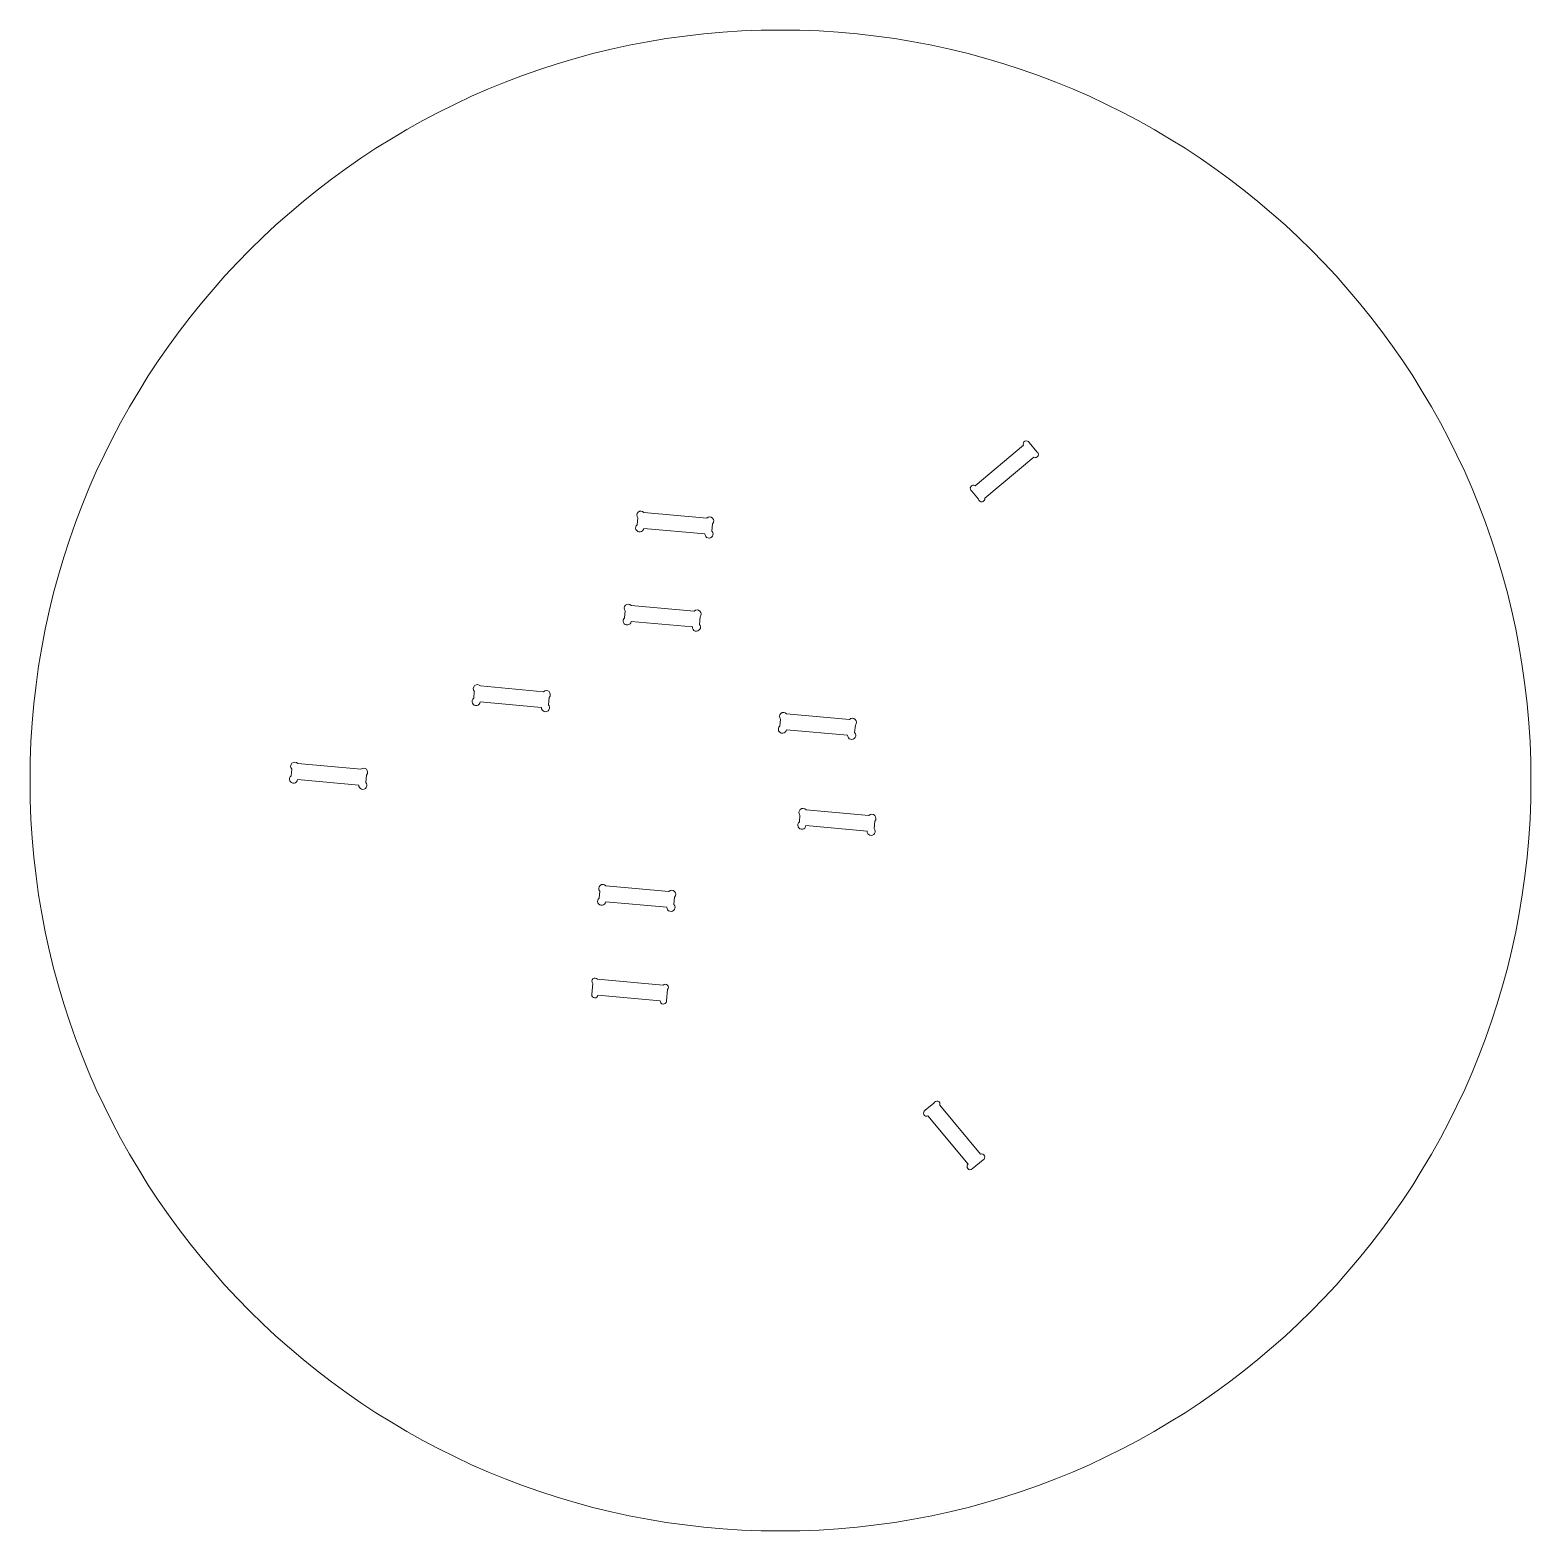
# Model space of a CAD drawing. Header units: millimetres. Extents: x -2409 to 2875, y -3055 to 3327.
# Drawn here: x -2409 to -1209, y 2074 to 3274 of the extents above; entities that cross this region are included whole.
import ezdxf

# ---------------------------------------------------------------- set-up
doc = ezdxf.new("R2010")
doc.units = ezdxf.units.MM

msp = doc.modelspace()

# ---------------------------------------------------------------- linework, layer by layer
at = {"color": 7, "linetype": 'Continuous', "lineweight": 15}
for p, q in [((-1653.584, 2909.276), (-1614.916, 2941.618)), ((-1610.382, 2943.726), (-1604.311, 2936.466)), ((-1606.597, 2932.019), (-1645.845, 2899.193)), ((-1650.8, 2898.529), (-1656.252, 2905.047)), ((-1923.693, 2878.121), (-1923.197, 2883.591)), ((-1918.355, 2887.928), (-1868.031, 2883.364)), ((-1869.528, 2870.748), (-1918.47, 2875.186)), ((-1863.384, 2878.82), (-1863.926, 2872.836)), ((-1933.786, 2803.729), (-1933.29, 2809.199)), ((-1928.448, 2813.535), (-1878.124, 2808.972)), ((-1879.621, 2796.355), (-1928.563, 2800.794)), ((-1873.477, 2804.427), (-1874.019, 2798.444)), ((-2049.075, 2749.166), (-1998.751, 2744.603)), ((-2054.413, 2739.36), (-2053.918, 2744.83)), ((-2000.248, 2731.986), (-2049.19, 2736.425)), ((-1994.104, 2740.058), (-1994.647, 2734.075)), ((-1804.276, 2726.967), (-1753.952, 2722.403)), ((-1809.614, 2717.16), (-1809.118, 2722.631)), ((-1755.449, 2709.787), (-1804.391, 2714.225)), ((-1749.304, 2717.859), (-1749.847, 2711.876)), ((-2200.448, 2677.295), (-2199.952, 2682.765)), ((-2195.109, 2687.102), (-2144.786, 2682.538)), ((-2140.138, 2677.994), (-2140.681, 2672.01)), ((-2146.283, 2669.922), (-2195.224, 2674.36)), ((-1794.052, 2640.441), (-1793.556, 2645.912)), ((-1788.714, 2650.248), (-1738.39, 2645.685)), ((-1733.743, 2641.14), (-1734.285, 2635.157)), ((-1739.887, 2633.068), (-1788.829, 2637.506)), ((-1954.107, 2579.648), (-1953.611, 2585.118)), ((-1948.768, 2589.455), (-1898.445, 2584.891)), ((-1893.797, 2580.347), (-1894.34, 2574.363)), ((-1899.942, 2572.275), (-1948.883, 2576.713)), ((-1960.092, 2502.593), (-1959.291, 2511.428)), ((-1955.566, 2514.764), (-1903.066, 2510.003)), ((-1960.092, 2502.593), (-1960.108, 2502.423)), ((-1905.321, 2497.455), (-1955.131, 2501.972)), ((-1900.353, 2497.004), (-1900.323, 2497.336)), ((-1899.491, 2506.507), (-1900.323, 2497.336)), ((-1693.404, 2409.907), (-1686.463, 2415.681)), ((-1681.785, 2413.914), (-1649.277, 2374.834)), ((-1659.157, 2366.853), (-1691.227, 2405.405)), ((-1647.226, 2370.274), (-1655.917, 2363.045))]:
    msp.add_line(p, q, dxfattribs=at)
msp.add_circle((-1809.142, 2673.599), 600, dxfattribs=at)
for centre, radius, start, end in [((-1612.649, 2942.672), 2.5, 24.935453, 204.935453), ((-1605.454, 2934.243), 2.5, 242.795655, 62.795655), ((-1654.918, 2907.162), 2.5, 57.751964, 237.751964), ((-1648.322, 2898.861), 2.5, 187.633819, 7.633819), ((-1920.776, 2885.76), 3.25, 41.845596, 221.845596), ((-1865.707, 2881.092), 3.25, 315.641321, 135.641321), ((-1921.699, 2875.555), 3.25, 127.852247, 353.485662), ((-1866.282, 2870.597), 3.25, 177.339627, 43.554691), ((-1930.869, 2811.367), 3.25, 41.845596, 221.845596), ((-1875.8, 2806.699), 3.25, 315.641321, 135.641321), ((-1931.792, 2801.162), 3.25, 127.852247, 353.485662), ((-1876.375, 2796.204), 3.25, 177.339627, 43.554691), ((-2051.496, 2746.998), 3.25, 41.845596, 221.845596), ((-2052.419, 2736.793), 3.25, 127.852247, 353.485662), ((-1996.428, 2742.331), 3.25, 315.641321, 135.641321), ((-1997.002, 2731.836), 3.25, 177.339627, 43.554691), ((-1806.697, 2724.799), 3.25, 41.845596, 221.845596), ((-1807.62, 2714.594), 3.25, 127.852247, 353.485662), ((-1751.628, 2720.131), 3.25, 315.641321, 135.641321), ((-1752.202, 2709.636), 3.25, 177.339627, 43.554691), ((-2197.531, 2684.933), 3.25, 41.845596, 221.845596), ((-2198.454, 2674.729), 3.25, 127.852247, 353.485662), ((-2142.462, 2680.266), 3.25, 315.641321, 135.641321), ((-2143.036, 2669.771), 3.25, 177.339627, 43.554691), ((-1792.058, 2637.875), 3.25, 127.852247, 353.485662), ((-1791.135, 2648.08), 3.25, 41.845596, 221.845596), ((-1736.067, 2643.412), 3.25, 315.641321, 135.641321), ((-1736.641, 2632.917), 3.25, 177.339627, 43.554691), ((-1951.19, 2587.287), 3.25, 41.845596, 221.845596), ((-1896.121, 2582.619), 3.25, 315.641321, 135.641321), ((-1952.113, 2577.082), 3.25, 127.852247, 353.485662), ((-1896.695, 2572.124), 3.25, 177.339627, 43.554691), ((-1957.429, 2513.096), 2.5, 41.845596, 221.845596), ((-1901.279, 2508.255), 2.5, 315.641321, 135.641321), ((-1957.612, 2502.282), 2.5, 176.770312, 352.866419), ((-1902.822, 2497.395), 2.5, 178.634323, 351.002408), ((-1684.124, 2414.797), 2.5, 339.301956, 159.301956), ((-1692.315, 2407.656), 2.5, 115.803531, 295.803531), ((-1657.537, 2364.949), 2.5, 130.395089, 310.395089), ((-1648.252, 2372.554), 2.5, 294.212425, 114.212425)]:
    msp.add_arc(centre, radius, start, end, dxfattribs=at)

doc.saveas('drawing.dxf')
